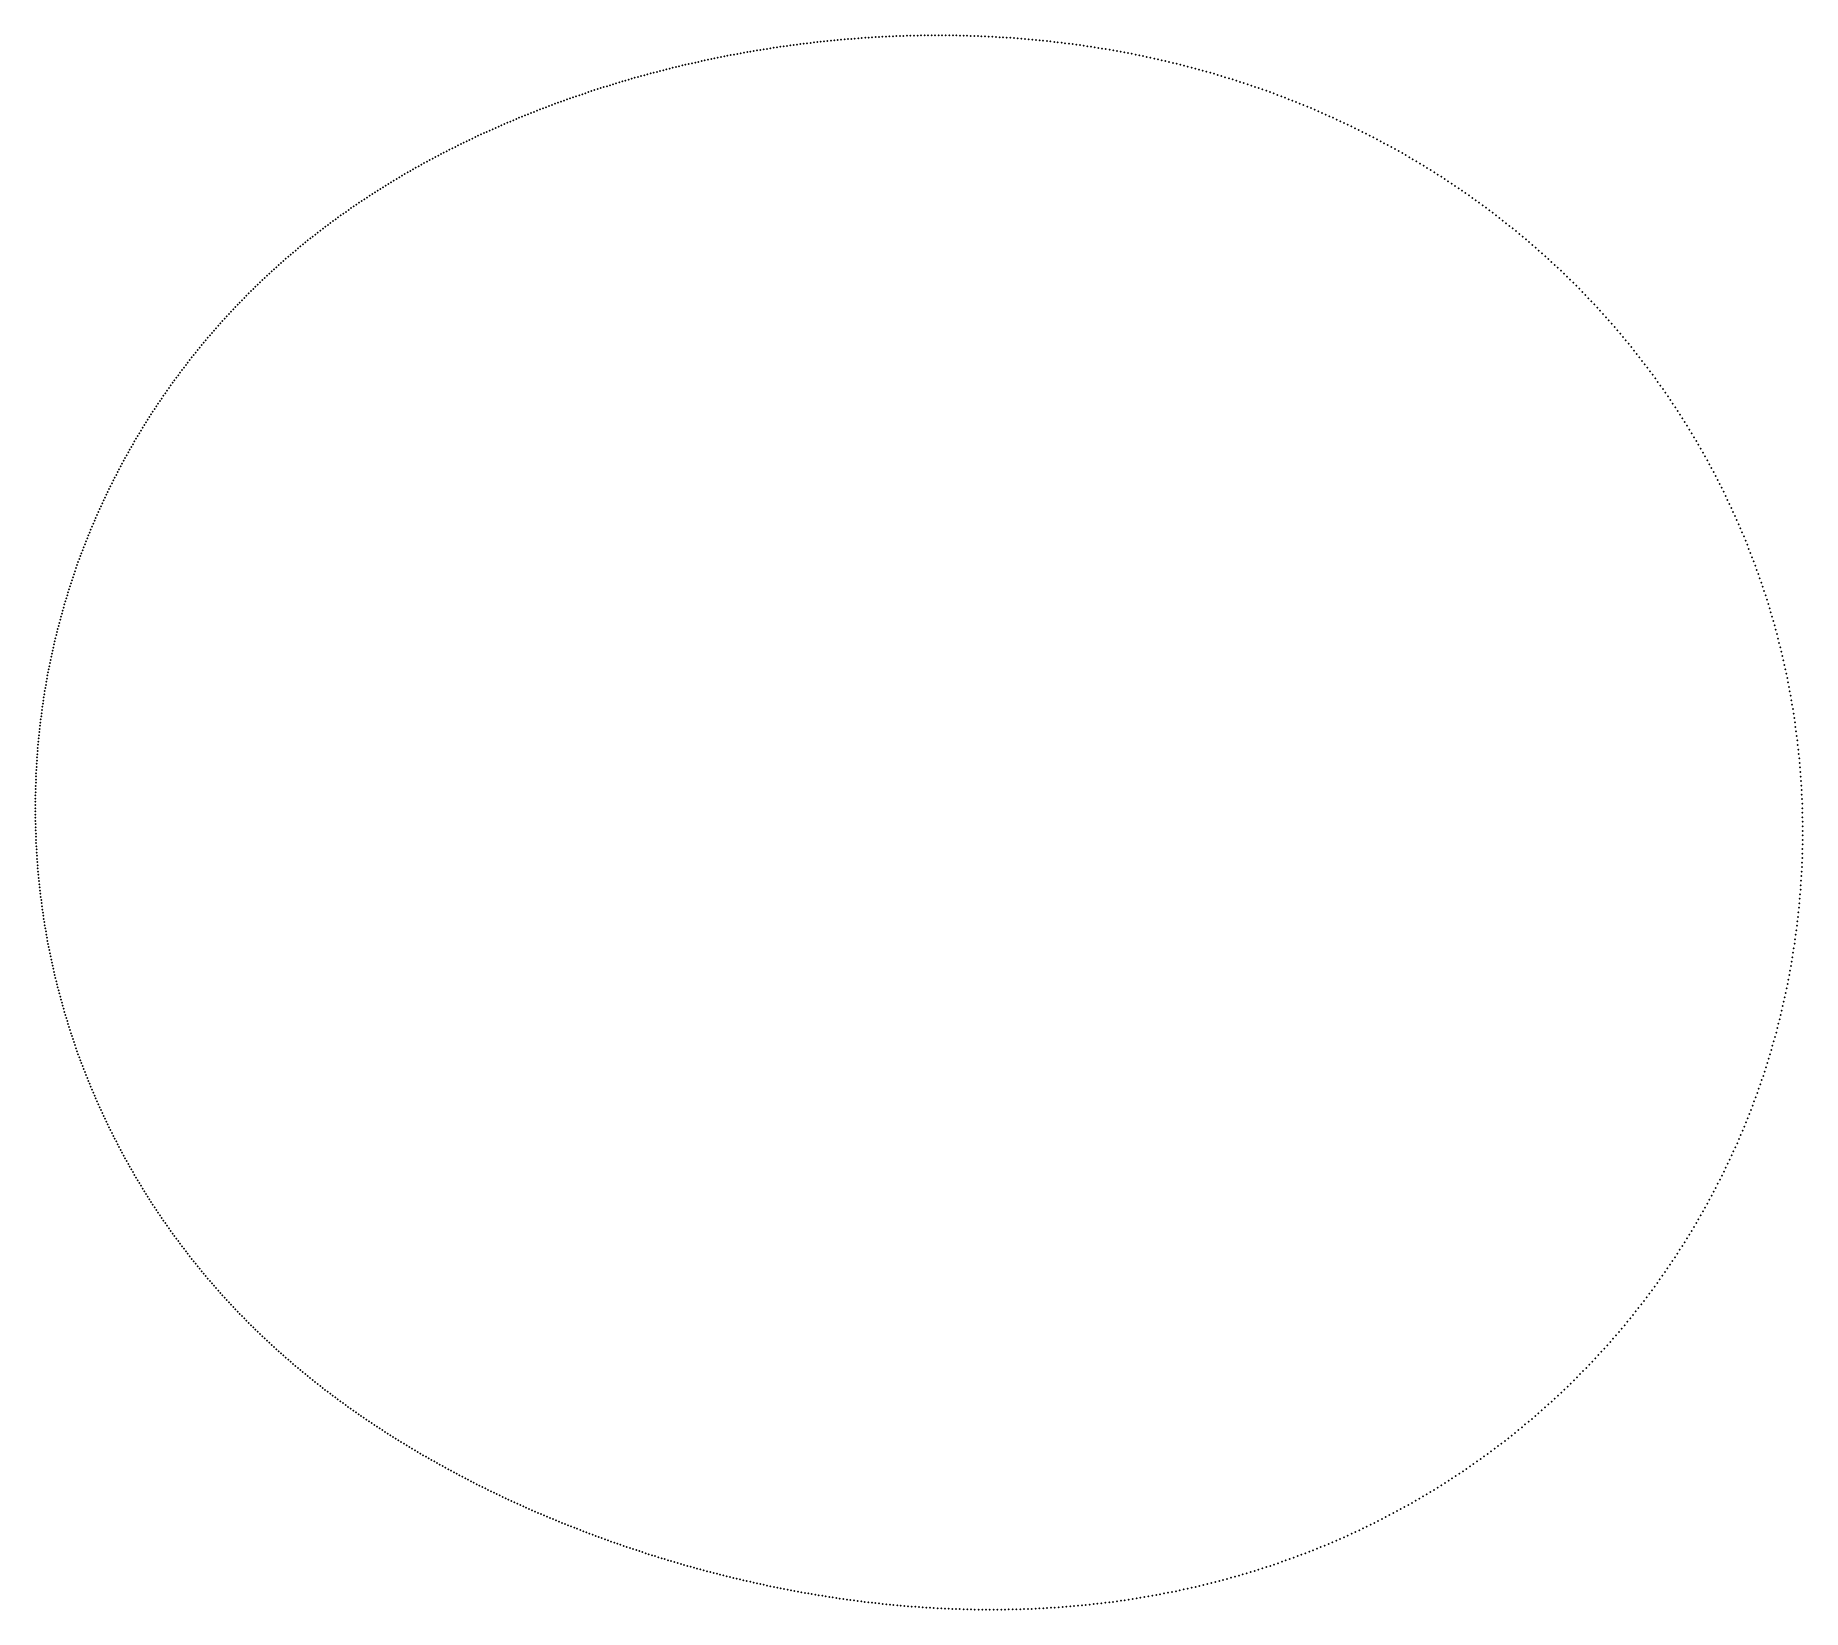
# Model space of a CAD drawing. Header units: metres. Extents: x -71 to 101, y -78 to 75.
import ezdxf

# ---------------------------------------------------------------- set-up
doc = ezdxf.new("R2010")
doc.units = ezdxf.units.M

msp = doc.modelspace()

# ---------------------------------------------------------------- linework, layer by layer
for p in [(0.64, 73.69), (0.97, 73.74), (1.29, 73.79), (1.61, 73.84), (1.93, 73.88), (2.26, 73.93), (2.58, 73.97), (2.91, 74.02), (3.23, 74.06), (3.56, 74.1), (3.89, 74.14), (4.21, 74.18), (4.54, 74.22), (4.87, 74.26), (5.2, 74.3), (5.52, 74.33), (5.85, 74.37), (6.18, 74.4), (6.51, 74.44), (6.84, 74.47), (7.17, 74.5), (7.5, 74.53), (7.84, 74.56), (8.17, 74.59), (8.5, 74.61), (8.83, 74.64), (9.17, 74.67), (9.5, 74.69), (9.84, 74.71), (10.17, 74.74), (10.51, 74.76), (10.84, 74.78), (11.18, 74.8), (11.51, 74.81), (11.85, 74.83), (12.19, 74.85), (12.53, 74.86), (12.87, 74.87), (13.2, 74.89), (13.54, 74.9), (13.88, 74.91), (14.22, 74.92), (14.56, 74.93), (14.91, 74.93), (15.25, 74.94), (15.59, 74.94), (15.93, 74.95), (16.27, 74.95), (16.62, 74.95), (16.96, 74.95), (17.3, 74.95), (17.65, 74.95), (17.99, 74.95), (18.34, 74.94), (18.68, 74.94), (19.03, 74.93), (19.38, 74.92), (19.72, 74.91), (20.07, 74.9), (20.42, 74.89), (20.77, 74.88), (21.11, 74.86), (21.46, 74.85), (21.81, 74.83), (22.16, 74.81), (22.51, 74.79), (22.86, 74.77), (23.21, 74.75), (23.56, 74.73), (23.91, 74.71), (24.27, 74.68), (24.62, 74.66), (24.97, 74.63), (25.32, 74.6), (25.68, 74.57), (26.03, 74.54), (26.38, 74.5), (26.74, 74.47), (27.09, 74.43), (27.45, 74.4), (27.8, 74.36), (28.16, 74.32), (28.51, 74.28), (28.87, 74.23), (29.22, 74.19), (29.58, 74.14), (29.94, 74.1), (30.29, 74.05), (30.65, 74), (31.01, 73.95), (31.37, 73.9), (31.73, 73.84), (32.08, 73.79), (32.44, 73.73), (32.8, 73.67), (-8.2, 71.95), (-7.89, 72.03), (-7.58, 72.1), (-7.27, 72.17), (-6.96, 72.24), (-6.64, 72.31), (-6.33, 72.38), (-6.02, 72.45), (-5.71, 72.52), (-5.39, 72.59), (-5.08, 72.65), (-4.77, 72.72), (-4.45, 72.78), (-4.14, 72.85), (-3.82, 72.91), (-3.51, 72.97), (-3.19, 73.03), (-2.87, 73.09), (-2.55, 73.15), (-2.24, 73.21), (-1.92, 73.27), (-1.6, 73.32), (-1.28, 73.38), (-0.96, 73.43), (-0.64, 73.49), (-0.32, 73.54), (0, 73.59), (0.32, 73.64), (33.16, 73.61), (33.52, 73.55), (33.88, 73.49), (34.24, 73.43), (34.6, 73.36), (34.96, 73.29), (35.32, 73.23), (35.68, 73.16), (36.04, 73.08), (36.4, 73.01), (36.76, 72.94), (37.12, 72.86), (37.49, 72.78), (37.85, 72.7), (38.21, 72.62), (38.57, 72.54), (38.93, 72.46), (39.29, 72.37), (39.66, 72.28), (40.02, 72.2), (40.38, 72.1), (40.74, 72.01), (-14.3, 70.3), (-14, 70.39), (-13.7, 70.48), (-13.4, 70.57), (-13.1, 70.66), (-12.79, 70.74), (-12.49, 70.83), (-12.19, 70.92), (-11.88, 71), (-11.58, 71.08), (-11.27, 71.17), (-10.97, 71.25), (-10.66, 71.33), (-10.35, 71.41), (-10.05, 71.49), (-9.74, 71.57), (-9.43, 71.65), (-9.12, 71.73), (-8.82, 71.8), (-8.51, 71.88), (41.11, 71.92), (41.47, 71.82), (41.83, 71.73), (42.19, 71.63), (42.56, 71.53), (42.92, 71.43), (43.28, 71.32), (43.64, 71.22), (44.01, 71.11), (44.37, 71), (44.73, 70.89), (45.09, 70.78), (45.46, 70.67), (45.82, 70.55), (46.18, 70.44), (46.54, 70.32), (-19.35, 68.63), (-19.06, 68.73), (-18.77, 68.84), (-18.47, 68.94), (-18.18, 69.04), (-17.88, 69.14), (-17.59, 69.24), (-17.29, 69.34), (-16.99, 69.44), (-16.7, 69.54), (-16.4, 69.64), (-16.1, 69.74), (-15.8, 69.83), (-15.5, 69.93), (-15.2, 70.02), (-14.9, 70.11), (-14.6, 70.21), (46.91, 70.2), (47.27, 70.08), (47.63, 69.95), (47.99, 69.83), (48.35, 69.7), (48.71, 69.57), (49.08, 69.44), (49.44, 69.31), (49.8, 69.17), (50.16, 69.04), (50.52, 68.9), (50.88, 68.76), (51.24, 68.62), (-23.99, 66.83), (-23.71, 66.95), (-23.42, 67.07), (-23.13, 67.18), (-22.85, 67.3), (-22.56, 67.42), (-22.27, 67.53), (-21.98, 67.64), (-21.69, 67.76), (-21.4, 67.87), (-21.11, 67.98), (-20.82, 68.09), (-20.53, 68.2), (-20.23, 68.31), (-19.94, 68.41), (-19.65, 68.52), (51.6, 68.48), (51.96, 68.33), (52.32, 68.19), (52.68, 68.04), (53.04, 67.89), (53.4, 67.73), (53.76, 67.58), (54.11, 67.42), (54.47, 67.27), (54.83, 67.11), (55.19, 66.95), (-27.68, 65.21), (-27.4, 65.34), (-27.12, 65.47), (-26.84, 65.59), (-26.55, 65.72), (-26.27, 65.85), (-25.99, 65.97), (-25.7, 66.1), (-25.42, 66.22), (-25.14, 66.35), (-24.85, 66.47), (-24.57, 66.59), (-24.28, 66.71), (55.54, 66.78), (55.9, 66.62), (56.25, 66.45), (56.61, 66.28), (56.97, 66.11), (57.32, 65.94), (57.67, 65.77), (58.03, 65.59), (58.38, 65.41), (58.73, 65.23), (-31.28, 63.43), (-31.01, 63.57), (-30.73, 63.71), (-30.46, 63.85), (-30.18, 63.99), (-29.9, 64.13), (-29.63, 64.27), (-29.35, 64.41), (-29.07, 64.54), (-28.8, 64.68), (-28.52, 64.81), (-28.24, 64.94), (-27.96, 65.08), (59.09, 65.05), (59.44, 64.87), (59.79, 64.68), (60.14, 64.49), (60.49, 64.3), (60.84, 64.11), (61.19, 63.92), (61.54, 63.72), (61.89, 63.53), (-34.26, 61.8), (-33.99, 61.95), (-33.72, 62.11), (-33.45, 62.26), (-33.18, 62.41), (-32.91, 62.56), (-32.64, 62.7), (-32.37, 62.85), (-32.1, 63), (-31.83, 63.14), (-31.55, 63.29), (62.23, 63.33), (62.58, 63.13), (62.92, 62.92), (63.27, 62.72), (63.61, 62.51), (63.96, 62.31), (64.3, 62.1), (64.64, 61.88), (-37.16, 60.06), (-36.9, 60.22), (-36.64, 60.38), (-36.38, 60.54), (-36.12, 60.7), (-35.85, 60.86), (-35.59, 61.02), (-35.32, 61.18), (-35.06, 61.34), (-34.79, 61.49), (-34.52, 61.65), (64.99, 61.67), (65.33, 61.45), (65.67, 61.24), (66.01, 61.02), (66.34, 60.79), (66.68, 60.57), (67.02, 60.34), (67.36, 60.12), (-39.74, 58.36), (-39.48, 58.54), (-39.23, 58.71), (-38.97, 58.88), (-38.72, 59.05), (-38.46, 59.22), (-38.2, 59.39), (-37.94, 59.56), (-37.68, 59.73), (-37.42, 59.89), (67.69, 59.89), (68.02, 59.66), (68.36, 59.42), (68.69, 59.19), (69.02, 58.95), (69.35, 58.71), (69.68, 58.47), (-42.24, 56.57), (-41.99, 56.75), (-41.75, 56.94), (-41.5, 57.12), (-41.25, 57.3), (-41, 57.48), (-40.75, 57.66), (-40.5, 57.83), (-40.24, 58.01), (-39.99, 58.19), (70.01, 58.23), (70.34, 57.98), (70.67, 57.74), (70.99, 57.49), (71.32, 57.24), (71.64, 56.99), (71.96, 56.73), (-44.43, 54.87), (-44.19, 55.06), (-43.95, 55.25), (-43.71, 55.44), (-43.46, 55.63), (-43.22, 55.82), (-42.98, 56.01), (-42.73, 56.2), (-42.49, 56.38), (72.28, 56.47), (72.6, 56.22), (72.92, 55.96), (73.24, 55.69), (73.56, 55.43), (73.88, 55.17), (74.19, 54.9), (-46.32, 53.28), (-46.08, 53.48), (-45.85, 53.68), (-45.62, 53.88), (-45.38, 54.08), (-45.14, 54.28), (-44.91, 54.48), (-44.67, 54.67), (74.5, 54.63), (74.82, 54.36), (75.13, 54.08), (75.44, 53.81), (75.75, 53.53), (76.05, 53.25), (-48.37, 51.42), (-48.15, 51.63), (-47.92, 51.84), (-47.7, 52.05), (-47.47, 52.26), (-47.24, 52.46), (-47.01, 52.67), (-46.78, 52.87), (-46.55, 53.08), (76.36, 52.97), (76.67, 52.69), (76.97, 52.41), (77.27, 52.12), (77.57, 51.83), (77.87, 51.54), (-50.14, 49.7), (-49.92, 49.92), (-49.7, 50.14), (-49.48, 50.35), (-49.26, 50.57), (-49.04, 50.78), (-48.82, 51), (-48.6, 51.21), (78.17, 51.25), (78.47, 50.96), (78.76, 50.66), (79.06, 50.37), (79.35, 50.07), (79.64, 49.77), (-51.63, 48.15), (-51.42, 48.37), (-51.21, 48.6), (-51, 48.82), (-50.78, 49.04), (-50.57, 49.26), (-50.35, 49.48), (79.93, 49.46), (80.22, 49.16), (80.51, 48.85), (80.79, 48.54), (81.08, 48.24), (-53.28, 46.32), (-53.08, 46.55), (-52.87, 46.78), (-52.67, 47.01), (-52.46, 47.24), (-52.26, 47.47), (-52.05, 47.7), (-51.84, 47.92), (81.36, 47.92), (81.64, 47.61), (81.92, 47.3), (82.2, 46.98), (82.47, 46.66), (82.75, 46.34), (-54.67, 44.67), (-54.48, 44.91), (-54.28, 45.14), (-54.08, 45.38), (-53.88, 45.62), (-53.68, 45.85), (-53.48, 46.08), (83.02, 46.02), (83.29, 45.7), (83.56, 45.37), (83.83, 45.04), (84.1, 44.71), (-56.01, 42.98), (-55.82, 43.22), (-55.63, 43.46), (-55.44, 43.71), (-55.25, 43.95), (-55.06, 44.19), (-54.86, 44.43), (84.36, 44.38), (84.62, 44.05), (84.88, 43.72), (85.14, 43.38), (85.4, 43.05), (-57.3, 41.25), (-57.11, 41.5), (-56.93, 41.75), (-56.75, 41.99), (-56.57, 42.24), (-56.38, 42.49), (-56.2, 42.73), (85.66, 42.71), (85.91, 42.37), (86.16, 42.03), (86.42, 41.68), (86.66, 41.34), (-58.53, 39.48), (-58.36, 39.73), (-58.18, 39.99), (-58.01, 40.24), (-57.83, 40.49), (-57.65, 40.75), (-57.47, 41), (86.91, 40.99), (87.16, 40.64), (87.4, 40.29), (87.64, 39.94), (87.88, 39.59), (-59.54, 37.93), (-59.38, 38.19), (-59.21, 38.45), (-59.04, 38.71), (-58.87, 38.97), (-58.7, 39.22), (88.12, 39.23), (88.36, 38.88), (88.59, 38.52), (88.82, 38.16), (89.05, 37.8), (-60.67, 36.1), (-60.51, 36.36), (-60.36, 36.62), (-60.19, 36.89), (-60.03, 37.15), (-59.87, 37.41), (-59.71, 37.67), (89.28, 37.44), (89.51, 37.08), (89.73, 36.71), (89.95, 36.34), (90.17, 35.98), (-61.6, 34.5), (-61.45, 34.76), (-61.29, 35.03), (-61.14, 35.3), (-60.99, 35.57), (-60.83, 35.83), (90.39, 35.61), (90.61, 35.24), (90.82, 34.86), (91.04, 34.49), (-62.62, 32.6), (-62.48, 32.87), (-62.33, 33.14), (-62.19, 33.42), (-62.04, 33.69), (-61.9, 33.96), (-61.75, 34.23), (91.25, 34.12), (91.46, 33.74), (91.66, 33.36), (91.87, 32.98), (92.07, 32.6), (-63.45, 30.95), (-63.32, 31.22), (-63.18, 31.5), (-63.04, 31.78), (-62.9, 32.05), (-62.76, 32.32), (92.27, 32.22), (92.47, 31.84), (92.66, 31.45), (92.85, 31.07), (-64.24, 29.28), (-64.11, 29.56), (-63.98, 29.84), (-63.85, 30.11), (-63.72, 30.39), (-63.59, 30.67), (93.05, 30.68), (93.24, 30.29), (93.42, 29.9), (93.61, 29.51), (93.79, 29.12), (-64.99, 27.58), (-64.86, 27.87), (-64.74, 28.15), (-64.62, 28.43), (-64.49, 28.71), (-64.37, 29), (93.97, 28.73), (94.15, 28.34), (94.32, 27.94), (94.5, 27.54), (-65.69, 25.87), (-65.57, 26.16), (-65.46, 26.45), (-65.34, 26.73), (-65.22, 27.02), (-65.11, 27.3), (94.67, 27.15), (94.84, 26.75), (95.01, 26.35), (95.17, 25.95), (-66.34, 24.15), (-66.23, 24.44), (-66.13, 24.72), (-66.02, 25.01), (-65.91, 25.3), (-65.8, 25.59), (95.33, 25.54), (95.49, 25.14), (95.65, 24.74), (95.81, 24.33), (-66.95, 22.4), (-66.85, 22.69), (-66.75, 22.98), (-66.65, 23.28), (-66.55, 23.57), (-66.45, 23.86), (95.96, 23.93), (96.11, 23.52), (96.26, 23.11), (96.41, 22.7), (96.55, 22.29), (-67.51, 20.64), (-67.42, 20.94), (-67.33, 21.23), (-67.24, 21.52), (-67.14, 21.82), (-67.05, 22.11), (96.69, 21.88), (96.83, 21.47), (96.97, 21.05), (97.11, 20.64), (-68.03, 18.87), (-67.95, 19.16), (-67.86, 19.46), (-67.78, 19.76), (-67.69, 20.05), (-67.6, 20.35), (97.24, 20.23), (97.37, 19.81), (97.5, 19.39), (97.62, 18.98), (-68.43, 17.38), (-68.35, 17.68), (-68.27, 17.97), (-68.19, 18.27), (-68.11, 18.57), (97.74, 18.56), (97.86, 18.14), (97.98, 17.72), (98.1, 17.3), (-68.86, 15.58), (-68.79, 15.88), (-68.72, 16.18), (-68.65, 16.48), (-68.57, 16.78), (-68.5, 17.08), (98.21, 16.88), (98.32, 16.45), (98.43, 16.03), (98.53, 15.61), (-69.24, 13.77), (-69.18, 14.07), (-69.12, 14.38), (-69.06, 14.68), (-68.99, 14.98), (-68.92, 15.28), (98.64, 15.18), (98.74, 14.76), (98.84, 14.33), (98.93, 13.9), (-69.53, 12.26), (-69.47, 12.56), (-69.42, 12.87), (-69.36, 13.17), (-69.3, 13.47), (99.03, 13.48), (99.12, 13.05), (99.21, 12.62), (99.29, 12.19), (-69.82, 10.44), (-69.78, 10.74), (-69.73, 11.04), (-69.68, 11.35), (-69.63, 11.65), (-69.58, 11.96), (99.38, 11.76), (99.46, 11.33), (99.53, 10.9), (99.61, 10.47), (-70.07, 8.6), (-70.03, 8.91), (-69.99, 9.21), (-69.95, 9.52), (-69.91, 9.83), (-69.87, 10.13), (99.68, 10.04), (99.76, 9.61), (99.82, 9.17), (99.89, 8.74), (-70.24, 7.07), (-70.21, 7.38), (-70.18, 7.69), (-70.14, 7.99), (-70.11, 8.3), (99.95, 8.31), (100.01, 7.87), (100.07, 7.44), (100.13, 7), (-70.4, 5.23), (-70.38, 5.54), (-70.36, 5.85), (-70.33, 6.15), (-70.3, 6.46), (-70.27, 6.77), (100.18, 6.57), (100.23, 6.13), (100.28, 5.69), (100.33, 5.26), (-70.5, 3.69), (-70.48, 4), (-70.47, 4.31), (-70.45, 4.62), (-70.43, 4.92), (100.37, 4.82), (100.41, 4.38), (100.45, 3.95), (100.48, 3.51), (-70.57, 2.16), (-70.57, 1.85), (-70.55, 2.46), (-70.54, 2.77), (-70.53, 3.08), (-70.52, 3.39), (100.51, 3.07), (100.54, 2.63), (100.57, 2.19), (100.6, 1.76), (-70.6, 0.62), (-70.6, 0.31), (-70.59, 1.23), (-70.59, 0.92), (-70.58, 1.54), (100.62, 1.32), (100.64, 0.88), (100.66, 0.44), (100.67, 0), (-70.6, 0), (-70.6, -0.31), (-70.6, -0.62), (-70.59, -0.92), (-70.59, -1.23), (-70.58, -1.54), (100.68, -0.44), (100.69, -0.88), (100.7, -1.32), (-70.57, -1.85), (-70.57, -2.16), (-70.55, -2.46), (-70.54, -2.77), (-70.53, -3.08), (-70.52, -3.39), (100.7, -3.08), (100.71, -1.76), (100.71, -2.2), (100.71, -2.64), (-70.5, -3.69), (-70.48, -4), (-70.47, -4.31), (-70.45, -4.62), (-70.43, -4.92), (100.66, -4.84), (100.68, -4.4), (100.69, -3.96), (100.7, -3.52), (-70.4, -5.23), (-70.38, -5.54), (-70.36, -5.85), (-70.33, -6.15), (-70.3, -6.46), (-70.27, -6.77), (100.58, -6.59), (100.61, -6.15), (100.63, -5.71), (100.65, -5.27), (-70.24, -7.07), (-70.21, -7.38), (-70.18, -7.69), (-70.14, -7.99), (-70.11, -8.3), (100.46, -8.35), (100.5, -7.91), (100.53, -7.47), (100.56, -7.03), (-70.07, -8.6), (-70.03, -8.91), (-69.99, -9.21), (-69.95, -9.52), (-69.91, -9.83), (-69.87, -10.13), (100.3, -10.1), (100.34, -9.66), (100.39, -9.22), (100.43, -8.79), (-69.82, -10.44), (-69.78, -10.74), (-69.73, -11.04), (-69.68, -11.35), (-69.63, -11.65), (-69.58, -11.96), (100.1, -11.85), (100.15, -11.41), (100.2, -10.97), (100.25, -10.54), (-69.53, -12.26), (-69.47, -12.56), (-69.42, -12.87), (-69.36, -13.17), (-69.3, -13.47), (99.85, -13.59), (99.92, -13.15), (99.98, -12.72), (100.04, -12.28), (-69.24, -13.77), (-69.18, -14.07), (-69.12, -14.38), (-69.06, -14.68), (-68.99, -14.98), (-68.92, -15.28), (99.57, -15.32), (99.64, -14.89), (99.71, -14.46), (99.78, -14.02), (-68.86, -15.58), (-68.79, -15.88), (-68.72, -16.18), (-68.65, -16.48), (-68.57, -16.78), (-68.5, -17.08), (99.24, -17.05), (99.33, -16.62), (99.41, -16.19), (99.49, -15.76), (-68.43, -17.38), (-68.35, -17.68), (-68.27, -17.97), (-68.19, -18.27), (-68.11, -18.57), (98.87, -18.77), (98.97, -18.34), (99.06, -17.91), (99.15, -17.48), (-68.03, -18.87), (-67.95, -19.16), (-67.86, -19.46), (-67.78, -19.76), (-67.69, -20.05), (-67.6, -20.35), (98.47, -20.48), (98.57, -20.06), (98.68, -19.63), (98.78, -19.2), (-67.51, -20.64), (-67.42, -20.94), (-67.33, -21.23), (-67.24, -21.52), (-67.14, -21.82), (-67.05, -22.11), (98.02, -22.18), (98.14, -21.76), (98.25, -21.33), (98.36, -20.91), (-66.95, -22.4), (-66.85, -22.69), (-66.75, -22.98), (-66.65, -23.28), (-66.55, -23.57), (-66.45, -23.86), (97.54, -23.87), (97.66, -23.45), (97.78, -23.03), (97.9, -22.6), (-66.34, -24.15), (-66.23, -24.44), (-66.13, -24.72), (-66.02, -25.01), (-65.91, -25.3), (-65.8, -25.59), (97.01, -25.54), (97.15, -25.12), (97.28, -24.71), (97.41, -24.29), (-65.69, -25.87), (-65.57, -26.16), (-65.46, -26.45), (-65.34, -26.73), (-65.22, -27.02), (-65.11, -27.3), (96.45, -27.2), (96.59, -26.79), (96.74, -26.37), (96.88, -25.96), (-64.99, -27.58), (-64.86, -27.87), (-64.74, -28.15), (-64.62, -28.43), (-64.49, -28.71), (-64.37, -29), (95.85, -28.85), (96, -28.44), (96.15, -28.03), (96.3, -27.61), (-64.24, -29.28), (-64.11, -29.56), (-63.98, -29.84), (-63.85, -30.11), (-63.72, -30.39), (-63.59, -30.67), (95.21, -30.48), (95.37, -30.07), (95.53, -29.66), (95.69, -29.26), (-63.45, -30.95), (-63.32, -31.22), (-63.18, -31.5), (-63.04, -31.78), (-62.9, -32.05), (-62.76, -32.32), (94.36, -32.49), (94.53, -32.09), (94.71, -31.69), (94.88, -31.29), (95.04, -30.88), (-62.62, -32.6), (-62.48, -32.87), (-62.33, -33.14), (-62.19, -33.42), (-62.04, -33.69), (-61.9, -33.96), (-61.75, -34.23), (93.64, -34.08), (93.82, -33.68), (94, -33.29), (94.18, -32.89), (-61.6, -34.5), (-61.45, -34.76), (-61.29, -35.03), (-61.14, -35.3), (-60.99, -35.57), (-60.83, -35.83), (92.88, -35.65), (93.07, -35.26), (93.26, -34.87), (93.45, -34.48), (-60.67, -36.1), (-60.51, -36.36), (-60.36, -36.62), (-60.19, -36.89), (-60.03, -37.15), (-59.87, -37.41), (-59.71, -37.67), (91.88, -37.59), (92.08, -37.2), (92.28, -36.82), (92.48, -36.43), (92.68, -36.04), (-59.54, -37.93), (-59.38, -38.19), (-59.21, -38.45), (-59.04, -38.71), (-58.87, -38.97), (-58.7, -39.22), (91.04, -39.11), (91.25, -38.73), (91.46, -38.35), (91.67, -37.97), (-58.53, -39.48), (-58.36, -39.73), (-58.18, -39.99), (-58.01, -40.24), (-57.83, -40.49), (-57.65, -40.75), (-57.47, -41), (89.95, -40.99), (90.17, -40.62), (90.39, -40.24), (90.61, -39.87), (90.83, -39.49), (-57.3, -41.25), (-57.11, -41.5), (-56.93, -41.75), (-56.75, -41.99), (-56.57, -42.24), (-56.38, -42.49), (-56.2, -42.73), (89.03, -42.47), (89.26, -42.1), (89.49, -41.73), (89.72, -41.36), (-56.01, -42.98), (-55.82, -43.22), (-55.63, -43.46), (-55.44, -43.71), (-55.25, -43.95), (-55.06, -44.19), (-54.86, -44.43), (87.84, -44.28), (88.09, -43.92), (88.33, -43.56), (88.56, -43.2), (88.8, -42.83), (-54.67, -44.67), (-54.48, -44.91), (-54.28, -45.14), (-54.08, -45.38), (-53.88, -45.62), (-53.68, -45.85), (-53.48, -46.08), (86.61, -46.05), (86.86, -45.7), (87.11, -45.35), (87.35, -44.99), (87.6, -44.63), (-53.28, -46.32), (-53.08, -46.55), (-52.87, -46.78), (-52.67, -47.01), (-52.46, -47.24), (-52.26, -47.47), (-52.05, -47.7), (-51.84, -47.92), (85.32, -47.78), (85.58, -47.44), (85.84, -47.09), (86.1, -46.75), (86.35, -46.4), (-51.63, -48.15), (-51.42, -48.37), (-51.21, -48.6), (-51, -48.82), (-50.78, -49.04), (-50.57, -49.26), (-50.35, -49.48), (83.99, -49.47), (84.26, -49.14), (84.53, -48.8), (84.79, -48.46), (85.06, -48.12), (-50.14, -49.7), (-49.92, -49.92), (-49.7, -50.14), (-49.48, -50.35), (-49.26, -50.57), (-49.04, -50.78), (-48.82, -51), (-48.6, -51.21), (82.61, -51.12), (82.89, -50.79), (83.17, -50.47), (83.44, -50.14), (83.72, -49.81), (-48.37, -51.42), (-48.15, -51.63), (-47.92, -51.84), (-47.7, -52.05), (-47.47, -52.26), (-47.24, -52.47), (-47.01, -52.67), (-46.78, -52.88), (-46.55, -53.08), (80.9, -53.04), (81.19, -52.72), (81.48, -52.41), (81.76, -52.09), (82.05, -51.77), (82.33, -51.44), (-46.32, -53.29), (-46.09, -53.49), (-45.86, -53.69), (-45.62, -53.89), (-45.39, -54.09), (-45.15, -54.29), (-44.91, -54.49), (-44.68, -54.68), (79.43, -54.59), (79.73, -54.28), (80.02, -53.98), (80.32, -53.67), (80.61, -53.35), (-44.44, -54.88), (-44.2, -55.07), (-43.96, -55.27), (-43.72, -55.46), (-43.48, -55.65), (-43.24, -55.84), (-42.99, -56.03), (-42.75, -56.22), (-42.51, -56.41), (77.61, -56.39), (77.92, -56.09), (78.22, -55.8), (78.53, -55.5), (78.83, -55.2), (79.13, -54.89), (-42.26, -56.6), (-42.02, -56.78), (-41.77, -56.97), (-41.52, -57.15), (-41.28, -57.34), (-41.03, -57.52), (-40.78, -57.7), (-40.53, -57.88), (-40.28, -58.06), (-40.03, -58.24), (75.74, -58.12), (76.05, -57.83), (76.37, -57.55), (76.68, -57.26), (76.99, -56.97), (77.3, -56.68), (-39.78, -58.42), (-39.52, -58.6), (-39.27, -58.77), (-39.02, -58.95), (-38.76, -59.12), (-38.51, -59.3), (-38.25, -59.47), (-38, -59.64), (-37.74, -59.81), (73.81, -59.77), (74.14, -59.5), (74.46, -59.23), (74.78, -58.95), (75.1, -58.68), (75.42, -58.4), (-37.48, -59.98), (-37.22, -60.15), (-36.96, -60.32), (-36.71, -60.49), (-36.45, -60.66), (-36.19, -60.82), (-35.92, -60.99), (-35.66, -61.15), (-35.4, -61.31), (-35.14, -61.48), (-34.87, -61.64), (71.51, -61.62), (71.84, -61.36), (72.17, -61.1), (72.51, -60.84), (72.83, -60.58), (73.16, -60.31), (73.49, -60.04), (-34.61, -61.8), (-34.34, -61.96), (-34.08, -62.12), (-33.81, -62.28), (-33.55, -62.43), (-33.28, -62.59), (-33.01, -62.75), (-32.74, -62.9), (-32.48, -63.06), (-32.21, -63.21), (-31.94, -63.36), (69.15, -63.36), (69.49, -63.12), (69.83, -62.87), (70.17, -62.63), (70.5, -62.38), (70.84, -62.13), (71.18, -61.87), (-31.67, -63.51), (-31.4, -63.66), (-31.12, -63.81), (-30.85, -63.96), (-30.58, -64.11), (-30.31, -64.26), (-30.03, -64.41), (-29.76, -64.55), (-29.49, -64.7), (-29.21, -64.84), (-28.93, -64.99), (66.73, -65), (67.08, -64.77), (67.42, -64.54), (67.77, -64.31), (68.12, -64.08), (68.46, -63.84), (68.8, -63.6), (-28.66, -65.13), (-28.38, -65.27), (-28.1, -65.41), (-27.83, -65.56), (-27.55, -65.69), (-27.27, -65.83), (-26.99, -65.97), (-26.71, -66.11), (-26.43, -66.25), (-26.15, -66.38), (-25.87, -66.52), (-25.59, -66.65), (-25.3, -66.79), (63.9, -66.75), (64.26, -66.54), (64.61, -66.33), (64.97, -66.11), (65.32, -65.89), (65.67, -65.67), (66.03, -65.45), (66.38, -65.23), (-25.02, -66.92), (-24.74, -67.05), (-24.45, -67.18), (-24.17, -67.32), (-23.88, -67.45), (-23.6, -67.57), (-23.31, -67.7), (-23.03, -67.83), (-22.74, -67.96), (-22.45, -68.08), (-22.16, -68.21), (-21.87, -68.34), (-21.59, -68.46), (61.02, -68.37), (61.38, -68.17), (61.75, -67.98), (62.11, -67.78), (62.47, -67.58), (62.83, -67.37), (63.19, -67.17), (63.54, -66.96), (-21.3, -68.58), (-21.01, -68.71), (-20.71, -68.83), (-20.42, -68.95), (-20.13, -69.07), (-19.84, -69.19), (-19.55, -69.31), (-19.25, -69.43), (-18.96, -69.55), (-18.67, -69.66), (-18.37, -69.78), (-18.08, -69.89), (-17.78, -70.01), (-17.48, -70.12), (57.35, -70.2), (57.72, -70.02), (58.09, -69.85), (58.46, -69.67), (58.83, -69.49), (59.2, -69.31), (59.56, -69.13), (59.93, -68.94), (60.29, -68.75), (60.66, -68.56), (-17.19, -70.24), (-16.89, -70.35), (-16.59, -70.46), (-16.29, -70.57), (-15.99, -70.68), (-15.69, -70.79), (-15.39, -70.9), (-15.09, -71.01), (-14.79, -71.12), (-14.49, -71.22), (-14.19, -71.33), (-13.89, -71.43), (-13.58, -71.54), (-13.28, -71.64), (-12.97, -71.75), (-12.67, -71.85), (53.63, -71.81), (54, -71.66), (54.38, -71.51), (54.75, -71.35), (55.12, -71.19), (55.5, -71.03), (55.87, -70.87), (56.24, -70.7), (56.61, -70.54), (56.98, -70.37), (-12.36, -71.95), (-12.06, -72.05), (-11.75, -72.15), (-11.44, -72.25), (-11.14, -72.35), (-10.83, -72.45), (-10.52, -72.54), (-10.21, -72.64), (-9.9, -72.74), (-9.59, -72.83), (-9.28, -72.93), (-8.97, -73.02), (-8.65, -73.11), (-8.34, -73.2), (-8.03, -73.3), (-7.71, -73.39), (-7.4, -73.48), (-7.08, -73.56), (-6.77, -73.65), (48.72, -73.6), (49.1, -73.48), (49.48, -73.35), (49.86, -73.22), (50.23, -73.09), (50.61, -72.96), (50.99, -72.82), (51.37, -72.68), (51.75, -72.54), (52.12, -72.4), (52.5, -72.26), (52.88, -72.11), (53.25, -71.96), (-6.45, -73.74), (-6.13, -73.83), (-5.82, -73.91), (-5.5, -74), (-5.18, -74.08), (-4.86, -74.16), (-4.54, -74.25), (-4.22, -74.33), (-3.9, -74.41), (-3.58, -74.49), (-3.26, -74.57), (-2.93, -74.65), (-2.61, -74.73), (-2.29, -74.8), (-1.96, -74.88), (-1.64, -74.95), (-1.31, -75.03), (-0.98, -75.1), (-0.66, -75.17), (-0.33, -75.25), (0, -75.32), (42.62, -75.34), (43, -75.24), (43.39, -75.15), (43.77, -75.05), (44.15, -74.95), (44.53, -74.85), (44.91, -74.75), (45.29, -74.64), (45.67, -74.53), (46.06, -74.42), (46.44, -74.31), (46.82, -74.2), (47.2, -74.09), (47.58, -73.97), (47.96, -73.85), (48.34, -73.73), (0.33, -75.39), (0.66, -75.46), (0.99, -75.52), (1.32, -75.59), (1.65, -75.66), (1.98, -75.72), (2.32, -75.79), (2.65, -75.85), (2.98, -75.92), (3.32, -75.98), (3.65, -76.04), (3.99, -76.1), (4.32, -76.16), (4.66, -76.22), (5, -76.27), (5.34, -76.33), (5.68, -76.38), (6.02, -76.44), (6.36, -76.49), (6.7, -76.54), (7.04, -76.6), (7.38, -76.65), (7.72, -76.69), (8.07, -76.75), (8.41, -76.79), (8.75, -76.84), (9.1, -76.88), (9.45, -76.93), (9.79, -76.97), (10.14, -77.01), (10.49, -77.05), (33.11, -77.06), (33.49, -77.01), (33.87, -76.97), (34.24, -76.91), (34.62, -76.86), (35, -76.81), (35.38, -76.75), (35.76, -76.69), (36.14, -76.63), (36.52, -76.57), (36.9, -76.51), (37.28, -76.44), (37.66, -76.38), (38.05, -76.31), (38.43, -76.24), (38.81, -76.16), (39.19, -76.09), (39.57, -76.01), (39.95, -75.94), (40.33, -75.86), (40.71, -75.77), (41.1, -75.69), (41.48, -75.6), (41.86, -75.52), (42.24, -75.43), (10.83, -77.09), (11.18, -77.13), (11.53, -77.17), (11.88, -77.2), (12.23, -77.24), (12.58, -77.27), (12.94, -77.31), (13.29, -77.34), (13.64, -77.37), (14, -77.4), (14.35, -77.43), (14.71, -77.45), (15.06, -77.48), (15.42, -77.5), (15.77, -77.53), (16.13, -77.55), (16.49, -77.57), (16.85, -77.59), (17.21, -77.61), (17.57, -77.63), (17.93, -77.64), (18.29, -77.66), (18.65, -77.67), (19.01, -77.68), (19.37, -77.69), (19.73, -77.7), (20.1, -77.71), (20.46, -77.72), (20.83, -77.72), (21.19, -77.73), (21.56, -77.73), (21.92, -77.73), (22.29, -77.73), (22.66, -77.73), (23.02, -77.72), (23.39, -77.72), (23.76, -77.71), (24.13, -77.71), (24.5, -77.7), (24.87, -77.69), (25.24, -77.68), (25.61, -77.66), (25.98, -77.65), (26.35, -77.63), (26.72, -77.61), (27.1, -77.59), (27.47, -77.57), (27.84, -77.55), (28.22, -77.53), (28.59, -77.5), (28.97, -77.47), (29.34, -77.44), (29.72, -77.41), (30.09, -77.38), (30.47, -77.35), (30.84, -77.31), (31.22, -77.27), (31.6, -77.23), (31.97, -77.19), (32.35, -77.15), (32.73, -77.11)]:
    msp.add_point(p)

doc.saveas('drawing.dxf')
